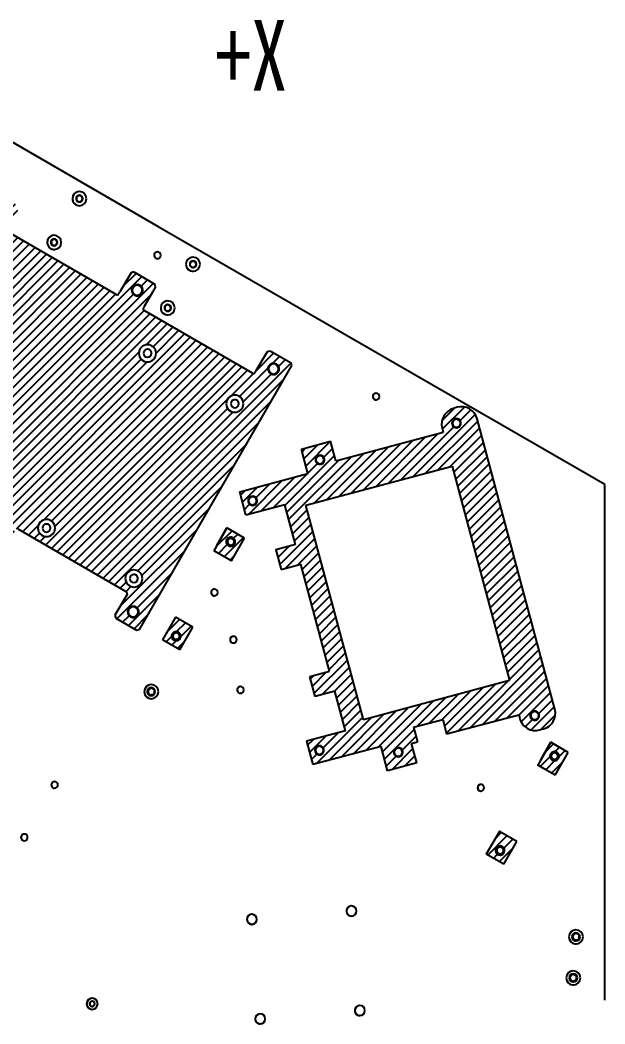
# Model space of a CAD drawing. Header units: millimetres. Extents: x 44 to 363, y 19 to 309.
# Drawn here: x 324.69 to 353.67, y 251.86 to 301.61 of the extents above; entities that cross this region are included whole.
import ezdxf

# ---------------------------------------------------------------- set-up
doc = ezdxf.new("R2010")
doc.units = ezdxf.units.MM
doc.styles.add('SLDTEXTSTYLE0', font='TXT', dxfattribs={"width": 0.75})
pattern_1 = [(45, (209.509, 23.54506), (-0.2245064, 0.2245064), [])]

msp = doc.modelspace()

# ---------------------------------------------------------------- hatches: boundary and pattern name
h = msp.add_hatch()
h.set_pattern_fill('ANSI31', color=0, scale=0.1)
h.set_pattern_definition(pattern_1)
h.paths.add_polyline_path([(338.152, 284.486), (338.116, 284.623), (337.076, 285.223), (337.076, 285.223), (336.94, 285.186), (336.389, 284.234), (336.339, 284.147, -0.248258), (336.26, 284.097), (336.203, 284.111), (330.834, 287.211, -0.414214), (330.797, 287.347), (330.832, 287.408), (331.247, 288.126), (331.397, 288.387), (331.361, 288.523), (330.322, 289.123), (330.185, 289.087), (329.635, 288.134), (329.585, 288.047), (329.585, 288.048, -0.414214), (329.448, 288.011), (324.079, 291.111, -0.414214), (324.043, 291.248), (324.643, 292.287), (324.606, 292.424), (323.567, 293.024), (323.567, 293.024), (323.43, 292.987), (315.879, 279.911), (315.916, 279.774), (316.955, 279.174), (316.955, 279.174), (317.092, 279.211), (317.692, 280.25), (323.205, 277.181, -0.328247), (323.234, 277.049), (323.184, 276.963), (322.634, 276.01), (322.671, 275.874), (323.71, 275.274), (323.847, 275.31), (324.436, 276.331, -0.387264), (324.575, 276.39), (329.96, 273.281), (329.989, 273.149), (329.389, 272.11), (329.426, 271.973), (330.465, 271.373), (330.601, 271.41)])
h.paths.add_polyline_path([(331.424, 285.095, 1), (330.574, 285.095, 1)], flags=16)
h.paths.add_polyline_path([(330.799, 285.095, -1), (331.199, 285.095, -1)], flags=0)
h.paths.add_polyline_path([(330.631, 288.459), (330.631, 288.46, -0.738404), (330.512, 287.938, -0.150323), (330.351, 287.975, -0.738168), (330.47, 288.496), (330.47, 288.496, 0.738167), (330.351, 287.975, 0.999386)], flags=16)
h.paths.add_polyline_path([(330.241, 288.217, -0.392765), (330.473, 288.466), (330.473, 288.466, -0.435992), (330.741, 288.217, -0.392765), (330.51, 287.968), (330.509, 287.968, -0.435996)], flags=16)
h.paths.add_polyline_path([(326.423, 276.435, 1), (325.573, 276.435, 1)], flags=16)
h.paths.add_polyline_path([(325.573, 276.435), (325.573, 276.435, 0.435992), (326.029, 276.012), (326.029, 276.012, -0.436016)], flags=16)
h.paths.add_polyline_path([(326.198, 276.435, -1), (325.798, 276.435, -1)], flags=0)
h.paths.add_polyline_path([(323.68, 276.422, -1), (323.4, 275.937, -1)], flags=16)
h.paths.add_polyline_path([(323.79, 276.18, -0.392765), (323.559, 275.93), (323.559, 275.93, -0.435996), (323.29, 276.18, -0.392765), (323.522, 276.429), (323.522, 276.429, -0.435992)], flags=0)
h.paths.add_polyline_path([(323.596, 291.875, -0.738167), (323.716, 292.397), (323.716, 292.397, 0.738167), (323.596, 291.875, 0.999386), (323.877, 292.36), (323.876, 292.36, -0.738404), (323.757, 291.838, -0.150323)], flags=16)
h.paths.add_polyline_path([(323.986, 292.117, 1), (323.486, 292.117, 1)], flags=16)
h.paths.add_polyline_path([(335.754, 282.595, 1), (334.904, 282.595, 1)], flags=16)
h.paths.add_polyline_path([(335.529, 282.595, -1), (335.129, 282.595, -1)], flags=0)
h.paths.add_polyline_path([(316.646, 279.838, -0.738167), (316.765, 280.359), (316.765, 280.359, 0.738167), (316.646, 279.838, 0.999386), (316.926, 280.322), (316.925, 280.323, -0.738404), (316.806, 279.801, -0.150323)], flags=16)
h.paths.add_polyline_path([(317.036, 280.08, -0.392765), (316.804, 279.831), (316.804, 279.831, -0.435996), (316.535, 280.08, -0.392765), (316.767, 280.329), (316.767, 280.329, -0.435992)], flags=16)
h.paths.add_polyline_path([(330.753, 273.935, 1), (329.903, 273.935, 1)], flags=16)
h.paths.add_polyline_path([(330.528, 273.935, -1), (330.128, 273.935, -1)], flags=0)
h.paths.add_polyline_path([(337.386, 284.559), (337.386, 284.559, -0.738404), (337.266, 284.037, -0.150323), (337.106, 284.074, -1.000614)], flags=16)
h.paths.add_polyline_path([(337.496, 284.317, 1), (336.996, 284.317, 1)], flags=0)
h.paths.add_polyline_path([(330.435, 272.522, -1), (330.155, 272.037, -1)], flags=16)
h.paths.add_polyline_path([(330.545, 272.279, -0.392765), (330.314, 272.03), (330.313, 272.03, -0.435996), (330.045, 272.279, -0.999542)], flags=0)
h = msp.add_hatch()
h.set_pattern_fill('ANSI31', color=0, scale=0.1)
h.set_pattern_definition(pattern_1)
h.paths.add_polyline_path([(314.946, 283.394), (315.596, 284.52), (314.73, 285.02), (314.08, 283.894)])
h.paths.add_polyline_path([(314.718, 284.449, -1), (315.108, 284.224, -0.24836), (314.93, 284.112, -0.602102)], flags=16)
h.paths.add_polyline_path([(314.713, 284.337, -1), (315.113, 284.337, -1)], flags=0)
h.paths.add_polyline_path([(312.18, 280.603), (311.53, 279.478), (312.396, 278.977), (313.046, 280.103)])
h.paths.add_polyline_path([(312.408, 279.548, -0.24836), (312.23, 279.436, -0.602102), (312.018, 279.773, -1)], flags=16)
h.paths.add_polyline_path([(312.413, 279.66, 1), (312.013, 279.66, 1)], flags=0)
h.paths.add_polyline_path([(331.74, 270.896), (332.606, 270.396), (333.256, 271.522), (332.39, 272.022)])
h.paths.add_polyline_path([(332.228, 271.192, -1), (332.618, 270.967, -0.24836), (332.44, 270.855, -0.602102)], flags=16)
h.paths.add_polyline_path([(335.157, 274.813), (335.807, 275.939), (334.941, 276.439), (334.291, 275.313)])
h.paths.add_polyline_path([(335.324, 275.756, -2.293619), (335.109, 275.955), (335.109, 275.955, -0.43608)], flags=16)
h.paths.add_polyline_path([(350.986, 265.817), (350.336, 264.691), (351.202, 264.191), (351.852, 265.317)])
h.paths.add_polyline_path([(351.369, 265.134, -2.293619), (351.155, 265.333), (351.155, 265.333, -0.43608)], flags=16)
h.paths.add_polyline_path([(349.302, 260.9), (348.436, 261.4), (347.786, 260.274), (348.652, 259.774)])
h.paths.add_polyline_path([(348.274, 260.57, -1), (348.664, 260.345, -0.24836), (348.485, 260.233, -0.602102)], flags=16)
h.paths.add_polyline_path([(348.669, 260.457, -2.293619), (348.454, 260.657), (348.454, 260.657, -0.43608)], flags=0)
h = msp.add_hatch()
h.set_pattern_fill('ANSI31', color=0, scale=0.1)
h.set_pattern_definition(pattern_1)
h.paths.add_polyline_path([(346.353, 282.418, -0.414214), (347.332, 281.852), (351.188, 267.46, -0.414214), (350.622, 266.48), (350.43, 266.428, -0.414214), (349.45, 266.994), (349.399, 267.187), (345.825, 266.23), (345.63, 266.954), (344.182, 266.566), (344.376, 265.842), (344.086, 265.764), (344.345, 264.798), (342.896, 264.41), (342.572, 265.617), (339.191, 264.712), (338.881, 265.871), (340.813, 266.389), (340.285, 268.357), (339.305, 268.095), (339.043, 269.075), (340.023, 269.337), (338.601, 274.645), (337.621, 274.382), (337.359, 275.362), (338.339, 275.625), (337.811, 277.593), (335.879, 277.076), (335.569, 278.235), (338.95, 279.141), (338.626, 280.348), (340.075, 280.736), (340.334, 279.77), (345.647, 281.194), (345.616, 281.309, -0.414152), (346.16, 282.366)])
h.paths.add_polyline_path([(348.946, 268.878), (341.701, 266.937), (338.855, 277.562), (346.099, 279.503)], flags=16)
h.paths.add_polyline_path([(350.13, 267.357, -1), (350.246, 266.923, -1)], flags=16)
h.paths.add_polyline_path([(350.388, 267.14, -1), (349.988, 267.14, -1)], flags=0)
h.paths.add_polyline_path([(343.626, 265.329, -2.293619), (343.412, 265.528), (343.412, 265.528, -0.43608)], flags=16)
h.paths.add_polyline_path([(339.72, 265.421, -2.293619), (339.505, 265.62), (339.505, 265.62, -0.43608)], flags=16)
h.paths.add_polyline_path([(346.365, 281.412, -1), (346.248, 281.846, -1)], flags=16)
h.paths.add_polyline_path([(346.507, 281.629, -2.293619), (346.292, 281.829), (346.292, 281.829, -0.43608)], flags=0)
h.paths.add_polyline_path([(339.745, 279.818, -2.293619), (339.53, 280.017), (339.53, 280.017, -0.43608)], flags=16)
h.paths.add_polyline_path([(336.266, 277.568, -1), (336.149, 278.002, -1)], flags=16)
h.paths.add_polyline_path([(336.407, 277.785, -2.293619), (336.193, 277.984), (336.193, 277.984, -0.43608)], flags=0)

# ---------------------------------------------------------------- linework, layer by layer
at = {"color": 0, "linetype": 'Continuous', "lineweight": 25}
for p, q in [((331.553, 291.357), (323.629, 295.932)), ((327.602, 293.106), (327.602, 293.106)), ((327.278, 292.757), (327.278, 292.757)), ((327.64, 292.593), (327.628, 292.592)), ((327.628, 292.592), (327.628, 292.592)), ((327.778, 292.757), (327.778, 292.757)), ((327.654, 292.408), (327.654, 292.408)), ((329.448, 288.011), (324.079, 291.111)), ((329.448, 288.011), (324.079, 291.111)), ((353.666, 278.588), (331.535, 291.367)), ((331.548, 291.368), (331.553, 291.368)), ((326.028, 290.592), (326.028, 290.592)), ((326.352, 290.941), (326.352, 290.941)), ((326.528, 290.592), (326.528, 290.592)), ((326.39, 290.428), (326.378, 290.427)), ((326.378, 290.427), (326.378, 290.427)), ((326.404, 290.243), (326.404, 290.243)), ((331.492, 289.786), (331.492, 289.786)), ((331.492, 289.786), (331.505, 289.786)), ((332.907, 289.507), (332.907, 289.507)), ((333.231, 289.856), (333.231, 289.856)), ((333.407, 289.507), (333.407, 289.507)), ((330.322, 289.123), (330.185, 289.087)), ((330.322, 289.123), (330.185, 289.087)), ((330.321, 289.123), (330.322, 289.123)), ((330.321, 289.123), (330.322, 289.123)), ((330.322, 289.123), (331.361, 288.523)), ((330.322, 289.123), (331.361, 288.523)), ((333.257, 289.342), (333.257, 289.342)), ((333.269, 289.342), (333.257, 289.342)), ((333.283, 289.158), (333.283, 289.158)), ((331.397, 288.387), (331.361, 288.523)), ((331.397, 288.387), (331.361, 288.523)), ((329.585, 288.047), (329.635, 288.134)), ((329.585, 288.047), (329.635, 288.134)), ((329.585, 288.047), (329.585, 288.048)), ((329.585, 288.047), (329.585, 288.048)), ((330.241, 288.217), (330.241, 288.217)), ((330.473, 288.466), (330.473, 288.466)), ((330.631, 288.46), (330.631, 288.46)), ((331.397, 288.387), (331.247, 288.126)), ((331.397, 288.387), (331.247, 288.126)), ((330.51, 287.968), (330.509, 287.968)), ((331.981, 287.691), (331.981, 287.691)), ((330.832, 287.408), (330.797, 287.347)), ((330.832, 287.408), (330.797, 287.347)), ((330.832, 287.408), (330.797, 287.347)), ((336.203, 284.111), (330.834, 287.211)), ((336.203, 284.111), (330.834, 287.211)), ((336.203, 284.111), (330.834, 287.211)), ((331.657, 287.342), (331.657, 287.342)), ((332.007, 287.177), (332.007, 287.177)), ((332.019, 287.177), (332.007, 287.177)), ((332.157, 287.342), (332.157, 287.342)), ((332.033, 286.993), (332.033, 286.993)), ((330.573, 285.095), (330.574, 285.095)), ((330.967, 285.519), (330.967, 285.519)), ((331.198, 285.095), (331.199, 285.095)), ((336.389, 284.234), (336.94, 285.186)), ((336.389, 284.234), (336.94, 285.186)), ((336.389, 284.234), (336.94, 285.186)), ((336.94, 285.186), (337.076, 285.223)), ((336.94, 285.186), (337.076, 285.223)), ((336.94, 285.186), (337.076, 285.223)), ((337.076, 285.223), (338.116, 284.623)), ((337.076, 285.223), (337.076, 285.223)), ((337.076, 285.223), (338.116, 284.623)), ((337.076, 285.223), (337.076, 285.223)), ((337.076, 285.223), (338.116, 284.623)), ((337.076, 285.223), (337.076, 285.223)), ((331.03, 284.671), (331.03, 284.671)), ((337.227, 284.566), (337.228, 284.566)), ((337.227, 284.566), (337.228, 284.566)), ((337.386, 284.559), (337.386, 284.559)), ((337.386, 284.559), (337.386, 284.559)), ((338.152, 284.486), (338.116, 284.623)), ((338.152, 284.486), (338.116, 284.623)), ((338.152, 284.486), (338.116, 284.623)), ((330.601, 271.41), (338.152, 284.486)), ((330.601, 271.41), (338.152, 284.486)), ((336.339, 284.147), (336.389, 284.234)), ((336.339, 284.147), (336.389, 284.234)), ((336.339, 284.147), (336.389, 284.234)), ((336.339, 284.147), (336.34, 284.147)), ((336.339, 284.147), (336.34, 284.147)), ((336.339, 284.147), (336.34, 284.147)), ((336.996, 284.317), (336.996, 284.317)), ((336.996, 284.317), (336.996, 284.317)), ((337.264, 284.067), (337.264, 284.067)), ((337.264, 284.067), (337.264, 284.067)), ((334.903, 282.595), (334.904, 282.595)), ((335.297, 283.019), (335.297, 283.019)), ((335.528, 282.595), (335.529, 282.595)), ((342.329, 282.785), (342.342, 282.786)), ((342.329, 282.785), (342.329, 282.785)), ((335.36, 282.171), (335.36, 282.171)), ((346.353, 282.418), (346.16, 282.366)), ((346.107, 281.629), (346.106, 281.629)), ((346.292, 281.829), (346.292, 281.829)), ((351.188, 267.46), (347.332, 281.852)), ((340.334, 279.77), (345.646, 281.194)), ((345.595, 281.387), (345.647, 281.194)), ((345.595, 281.387), (345.646, 281.194)), ((345.595, 281.387), (345.647, 281.194)), ((345.595, 281.387), (345.646, 281.194)), ((346.321, 281.43), (346.321, 281.43)), ((346.323, 281.405), (346.365, 281.412)), ((346.365, 281.412), (346.365, 281.412)), ((338.626, 280.348), (340.075, 280.736)), ((340.334, 279.77), (340.075, 280.736)), ((338.95, 279.141), (338.626, 280.348)), ((339.345, 279.818), (339.345, 279.818)), ((339.53, 280.017), (339.53, 280.017)), ((339.56, 279.618), (339.56, 279.618)), ((339.561, 279.593), (339.603, 279.6)), ((339.603, 279.6), (339.603, 279.6)), ((335.569, 278.235), (338.95, 279.141)), ((338.855, 277.562), (346.099, 279.503)), ((346.099, 279.503), (348.946, 268.878)), ((353.665, 253.04), (353.666, 278.588)), ((335.879, 277.076), (335.569, 278.235)), ((337.811, 277.593), (335.879, 277.076)), ((336.007, 277.785), (336.007, 277.785)), ((336.192, 277.984), (336.193, 277.984)), ((336.222, 277.585), (336.222, 277.585)), ((336.224, 277.56), (336.265, 277.568)), ((336.266, 277.568), (336.265, 277.568)), ((338.339, 275.625), (337.811, 277.593)), ((341.701, 266.937), (338.855, 277.562)), ((325.967, 276.859), (325.967, 276.859)), ((325.573, 276.435), (325.573, 276.435)), ((325.573, 276.435), (325.573, 276.435)), ((326.198, 276.435), (326.198, 276.435)), ((326.198, 276.435), (326.198, 276.435)), ((334.941, 276.439), (334.291, 275.313)), ((334.44, 275.573), (334.941, 276.439)), ((334.941, 276.439), (334.941, 276.439)), ((335.807, 275.939), (334.941, 276.439)), ((326.029, 276.012), (326.029, 276.012)), ((326.029, 276.012), (326.029, 276.012)), ((334.924, 275.756), (334.923, 275.756)), ((335.109, 275.955), (335.109, 275.955)), ((335.124, 275.591), (335.123, 275.591)), ((335.136, 275.591), (335.124, 275.591)), ((335.157, 274.813), (335.807, 275.939)), ((335.318, 275.643), (335.318, 275.643)), ((338.339, 275.625), (337.359, 275.362)), ((334.291, 275.313), (334.288, 275.313)), ((335.154, 274.813), (334.288, 275.313)), ((335.157, 274.813), (334.291, 275.313)), ((334.44, 275.573), (334.438, 275.573)), ((335.138, 275.556), (335.138, 275.556)), ((337.359, 275.362), (337.621, 274.382)), ((335.157, 274.813), (335.154, 274.813)), ((337.621, 274.382), (338.601, 274.645)), ((340.023, 269.337), (338.601, 274.645)), ((330.297, 274.359), (330.297, 274.359)), ((330.297, 274.359), (330.297, 274.359)), ((329.903, 273.935), (329.903, 273.935)), ((329.903, 273.935), (329.903, 273.935)), ((330.528, 273.935), (330.528, 273.935)), ((330.528, 273.935), (330.528, 273.935)), ((329.989, 273.149), (329.389, 272.11)), ((329.989, 273.149), (329.389, 272.11)), ((329.989, 273.149), (329.389, 272.11)), ((330.359, 273.511), (330.359, 273.511)), ((330.359, 273.511), (330.359, 273.511)), ((334.188, 273.14), (334.188, 273.14)), ((334.331, 273.077), (334.319, 273.076)), ((334.319, 273.076), (334.319, 273.076)), ((329.389, 272.11), (329.426, 271.973)), ((329.389, 272.11), (329.426, 271.973)), ((329.389, 272.11), (329.426, 271.973)), ((330.045, 272.279), (330.045, 272.279)), ((330.045, 272.279), (330.045, 272.279)), ((330.277, 272.529), (330.277, 272.529)), ((330.277, 272.529), (330.277, 272.529)), ((330.435, 272.522), (330.435, 272.522)), ((330.435, 272.522), (330.435, 272.522)), ((329.426, 271.973), (330.465, 271.373)), ((329.426, 271.973), (330.465, 271.373)), ((329.426, 271.973), (330.465, 271.373)), ((330.314, 272.03), (330.313, 272.03)), ((330.314, 272.03), (330.313, 272.03)), ((332.39, 272.022), (331.74, 270.896)), ((332.24, 271.762), (331.74, 270.896)), ((332.24, 271.762), (332.238, 271.762)), ((332.24, 271.761), (332.238, 271.762)), ((332.39, 272.022), (332.388, 272.022)), ((333.256, 271.522), (332.39, 272.022)), ((330.465, 271.373), (330.601, 271.41)), ((330.465, 271.373), (330.601, 271.41)), ((330.465, 271.373), (330.601, 271.41)), ((332.408, 271.279), (332.409, 271.279)), ((332.606, 270.396), (333.256, 271.522)), ((332.606, 270.396), (331.74, 270.896)), ((331.74, 270.896), (331.74, 270.896)), ((332.606, 270.396), (331.74, 270.896)), ((332.223, 271.079), (332.223, 271.079)), ((332.436, 270.915), (332.423, 270.914)), ((332.423, 270.914), (332.423, 270.914)), ((332.438, 270.88), (332.438, 270.88)), ((332.618, 270.967), (332.618, 270.967)), ((335.255, 270.739), (335.255, 270.739)), ((335.255, 270.739), (335.267, 270.739)), ((332.606, 270.396), (332.606, 270.396)), ((339.043, 269.075), (340.023, 269.337)), ((331.163, 268.677), (331.163, 268.677)), ((339.305, 268.095), (339.043, 269.075)), ((348.946, 268.878), (341.701, 266.937)), ((330.839, 268.328), (330.839, 268.328)), ((330.989, 268.328), (330.989, 268.328)), ((331.174, 268.527), (331.174, 268.527)), ((331.189, 268.163), (331.189, 268.163)), ((331.201, 268.163), (331.189, 268.163)), ((331.204, 268.128), (331.204, 268.128)), ((335.613, 268.247), (335.612, 268.247)), ((335.625, 268.247), (335.613, 268.247)), ((340.286, 268.357), (339.306, 268.095)), ((340.813, 266.389), (340.285, 268.357)), ((331.215, 267.979), (331.214, 267.979)), ((345.825, 266.23), (349.399, 267.187)), ((349.399, 267.187), (349.45, 266.994)), ((349.988, 267.14), (349.988, 267.14)), ((350.173, 267.339), (350.173, 267.339)), ((344.182, 266.566), (345.631, 266.954)), ((345.63, 266.954), (345.825, 266.23)), ((350.203, 266.941), (350.203, 266.94)), ((340.813, 266.389), (338.881, 265.871)), ((344.182, 266.566), (344.376, 265.842)), ((338.881, 265.871), (339.191, 264.712)), ((344.086, 265.764), (344.376, 265.842)), ((344.345, 264.798), (344.086, 265.764)), ((350.986, 265.817), (350.336, 264.691)), ((350.486, 264.951), (350.986, 265.817)), ((350.986, 265.817), (350.986, 265.817)), ((351.852, 265.317), (350.986, 265.817)), ((342.572, 265.618), (339.192, 264.712)), ((339.32, 265.421), (339.319, 265.421)), ((339.505, 265.62), (339.505, 265.62)), ((339.534, 265.221), (339.534, 265.221)), ((339.578, 265.203), (339.536, 265.196)), ((339.578, 265.203), (339.578, 265.203)), ((342.896, 264.41), (342.572, 265.617)), ((343.226, 265.329), (343.226, 265.329)), ((343.411, 265.528), (343.412, 265.528)), ((350.969, 265.134), (350.969, 265.134)), ((351.154, 265.333), (351.155, 265.333)), ((351.202, 264.191), (351.852, 265.317)), ((344.345, 264.798), (342.896, 264.41)), ((343.441, 265.129), (343.441, 265.129)), ((343.443, 265.104), (343.484, 265.111)), ((343.485, 265.111), (343.484, 265.111)), ((350.336, 264.691), (350.334, 264.691)), ((351.2, 264.191), (350.334, 264.691)), ((351.202, 264.191), (350.336, 264.691)), ((350.486, 264.951), (350.484, 264.951)), ((351.169, 264.969), (351.169, 264.969)), ((351.181, 264.969), (351.169, 264.969)), ((351.184, 264.934), (351.184, 264.934)), ((351.364, 265.021), (351.364, 265.021)), ((351.202, 264.191), (351.2, 264.191)), ((326.399, 263.541), (326.4, 263.541)), ((347.521, 263.404), (347.521, 263.404)), ((347.521, 263.404), (347.534, 263.404)), ((348.436, 261.4), (347.786, 260.274)), ((348.436, 261.4), (348.433, 261.4)), ((349.302, 260.9), (348.436, 261.4)), ((324.899, 260.943), (324.899, 260.943)), ((348.286, 261.14), (347.786, 260.274)), ((348.286, 261.14), (348.283, 261.14)), ((348.285, 261.139), (348.283, 261.14)), ((348.454, 260.657), (348.454, 260.657)), ((348.652, 259.774), (349.302, 260.9)), ((348.652, 259.774), (347.786, 260.274)), ((347.786, 260.274), (347.786, 260.274)), ((348.652, 259.774), (347.786, 260.274)), ((348.269, 260.457), (348.269, 260.457)), ((348.481, 260.293), (348.469, 260.292)), ((348.469, 260.292), (348.469, 260.292)), ((348.484, 260.258), (348.484, 260.258)), ((348.664, 260.345), (348.664, 260.345)), ((348.652, 259.774), (348.652, 259.774)), ((341.109, 257.207), (341.11, 257.207)), ((341.128, 257.208), (341.11, 257.207)), ((336.177, 256.795), (336.177, 256.796)), ((336.196, 256.796), (336.177, 256.796)), ((352.207, 256.526), (352.207, 256.526)), ((352.218, 256.376), (352.218, 256.376)), ((351.882, 256.177), (351.882, 256.177)), ((352.033, 256.177), (352.032, 256.177)), ((352.233, 256.012), (352.233, 256.012)), ((352.245, 256.012), (352.233, 256.012)), ((352.247, 255.977), (352.247, 255.977)), ((352.258, 255.828), (352.258, 255.828)), ((352.073, 254.495), (352.073, 254.495)), ((352.085, 254.346), (352.085, 254.346)), ((351.749, 254.146), (351.749, 254.146)), ((351.9, 254.146), (351.899, 254.146)), ((352.1, 253.981), (352.099, 253.981)), ((352.112, 253.982), (352.1, 253.981)), ((352.114, 253.947), (352.114, 253.947)), ((352.125, 253.797), (352.125, 253.797)), ((327.987, 252.859), (327.987, 252.859)), ((328.241, 253.133), (328.241, 253.133)), ((328.261, 252.734), (328.262, 252.734)), ((328.271, 252.734), (328.262, 252.734)), ((328.387, 252.859), (328.387, 252.859)), ((328.282, 252.585), (328.282, 252.585)), ((341.521, 252.275), (341.522, 252.275)), ((341.54, 252.276), (341.522, 252.275)), ((336.608, 251.864), (336.589, 251.863)), ((336.589, 251.863), (336.589, 251.863))]:
    msp.add_line(p, q, dxfattribs=at)
at = {"color": 0}
for p, q in [((330.185, 289.087), (329.635, 288.134)), ((331.247, 288.126), (330.832, 287.408)), ((331.247, 288.126), (330.832, 287.408)), ((336.203, 284.111), (336.26, 284.097)), ((324.575, 276.39), (329.96, 273.281)), ((329.96, 273.281), (329.989, 273.149)), ((350.43, 266.428), (350.622, 266.48))]:
    msp.add_line(p, q, dxfattribs=at)
at = {"color": 0, "linetype": 'Continuous', "lineweight": 25, "flags": 128}
for points in [[(330.47, 288.496), (330.528, 288.495), (330.631, 288.46)], [(337.225, 284.596), (337.282, 284.594), (337.386, 284.559)], [(337.225, 284.596), (337.282, 284.594), (337.386, 284.559)]]:
    msp.add_lwpolyline(points, dxfattribs=at)
at = {"color": 0, "linetype": 'Continuous', "lineweight": 25}
for centre, radius, start, end in [((327.628, 292.757), 0.35, 0, 180), ((327.628, 292.757), 0.35, 94.2273, 180), ((327.628, 292.757), 0.35, 180, 274.2273), ((327.628, 292.757), 0.35, 180, 0), ((327.628, 292.757), 0.165, 89.9965, 269.9965), ((327.628, 292.757), 0.165, 94.2273, 269.9965), ((327.628, 292.757), 0.15, 0, 180), ((327.628, 292.757), 0.15, 180, 0), ((327.628, 292.757), 0.15, 0, 94.2273), ((327.628, 292.757), 0.165, 269.9965, 89.9965), ((327.628, 292.757), 0.15, 274.2273, 0), ((326.378, 290.592), 0.35, 0, 180), ((326.378, 290.592), 0.35, 94.2273, 180), ((326.378, 290.592), 0.35, 180, 274.2273), ((326.378, 290.592), 0.35, 180, 0), ((326.378, 290.592), 0.165, 89.9965, 269.9965), ((326.378, 290.592), 0.165, 94.2273, 269.9965), ((326.378, 290.592), 0.15, 0, 180), ((326.378, 290.592), 0.15, 180, 0), ((326.378, 290.592), 0.15, 0, 94.2273), ((326.378, 290.592), 0.165, 269.9965, 89.9965), ((326.378, 290.592), 0.15, 274.2273, 0), ((331.492, 289.951), 0.165, 89.9965, 269.9965), ((331.492, 289.951), 0.165, 94.2273, 269.9965), ((331.492, 289.951), 0.165, 269.9965, 89.9965), ((333.257, 289.507), 0.35, 0, 180), ((333.257, 289.507), 0.35, 94.2273, 180), ((333.257, 289.507), 0.35, 180, 274.2273), ((333.257, 289.507), 0.35, 180, 0), ((333.257, 289.507), 0.165, 89.9965, 269.9965), ((333.257, 289.507), 0.165, 94.2273, 269.9965), ((333.257, 289.507), 0.15, 0, 180), ((333.257, 289.507), 0.15, 180, 0), ((333.257, 289.507), 0.15, 0, 94.2273), ((333.257, 289.507), 0.165, 269.9965, 89.9965), ((333.257, 289.507), 0.15, 274.2273, 0), ((329.498, 288.098), 0.1, 239.9965, 329.9965), ((329.498, 288.098), 0.1, 239.9965, 329.9965), ((329.498, 288.098), 0.1, 274.2273, 329.9965), ((329.498, 288.098), 0.1, 274.2273, 329.9965), ((330.491, 288.217), 0.28, 59.9965, 239.9965), ((330.491, 288.217), 0.25, 360, 180), ((330.491, 288.217), 0.25, 94.2273, 180), ((330.491, 288.217), 0.25, 180, 274.2273), ((330.491, 288.217), 0.25, 180, 0), ((330.491, 288.217), 0.28, 239.9965, 59.9965), ((330.491, 288.217), 0.28, 274.2273, 59.9965), ((332.007, 287.342), 0.35, 0, 180), ((332.007, 287.342), 0.35, 94.2273, 180), ((330.884, 287.297), 0.1, 149.9965, 239.9965), ((330.884, 287.297), 0.1, 149.9965, 239.9965), ((330.884, 287.297), 0.1, 149.9965, 239.9965), ((332.007, 287.342), 0.35, 180, 0), ((332.007, 287.342), 0.35, 180, 274.2273), ((332.007, 287.342), 0.165, 89.9965, 269.9965), ((332.007, 287.342), 0.165, 94.2273, 269.9965), ((332.007, 287.342), 0.15, 0, 180), ((332.007, 287.342), 0.15, 180, 0), ((332.007, 287.342), 0.15, 0, 94.2273), ((332.007, 287.342), 0.165, 269.9965, 89.9965), ((332.007, 287.342), 0.15, 274.2273, 0), ((330.998, 285.095), 0.425, 180, 274.2273), ((330.999, 285.095), 0.425, 0, 180), ((330.999, 285.095), 0.425, 180, 0), ((330.999, 285.095), 0.2, 0, 180), ((330.999, 285.095), 0.2, 180, 0), ((330.998, 285.095), 0.2, 0, 94.2273), ((330.998, 285.095), 0.2, 274.2273, 0), ((337.246, 284.317), 0.28, 59.9965, 239.9965), ((337.246, 284.317), 0.28, 59.9965, 239.9965), ((337.246, 284.317), 0.25, 360, 180), ((337.246, 284.317), 0.25, 360, 180), ((337.246, 284.317), 0.25, 94.2273, 180), ((337.246, 284.317), 0.25, 94.2273, 180), ((337.246, 284.317), 0.28, 239.9965, 59.9965), ((337.246, 284.317), 0.28, 239.9965, 59.9965), ((337.246, 284.317), 0.28, 274.2273, 59.9965), ((337.246, 284.317), 0.28, 274.2273, 59.9965), ((336.253, 284.197), 0.1, 274.2273, 329.9965), ((336.253, 284.197), 0.1, 274.2273, 329.9965), ((336.253, 284.197), 0.1, 274.2273, 329.9965), ((337.246, 284.317), 0.25, 180, 0), ((337.246, 284.317), 0.25, 180, 274.2273), ((337.246, 284.317), 0.25, 180, 0), ((337.246, 284.317), 0.25, 180, 274.2273), ((342.329, 282.95), 0.165, 89.9965, 269.9965), ((342.329, 282.95), 0.165, 94.2273, 269.9965), ((342.329, 282.95), 0.165, 269.9965, 89.9965), ((335.328, 282.595), 0.425, 94.2273, 180), ((335.328, 282.595), 0.425, 180, 274.2273), ((335.329, 282.595), 0.425, 0, 180), ((335.329, 282.595), 0.425, 180, 0), ((335.329, 282.595), 0.2, 0, 180), ((335.329, 282.595), 0.2, 180, 0), ((335.328, 282.595), 0.2, 0, 94.2273), ((335.328, 282.595), 0.2, 274.2273, 0), ((346.56, 281.645), 0.8, 14.9965, 104.9965), ((346.307, 281.629), 0.225, 104.9965, 284.9965), ((346.306, 281.629), 0.2, 94.2273, 180), ((346.306, 281.629), 0.2, 180, 274.2273), ((346.307, 281.629), 0.2, 360, 180), ((346.307, 281.629), 0.2, 180, 0), ((346.307, 281.629), 0.225, 284.9965, 104.9965), ((346.306, 281.629), 0.225, 284.9965, 94.2273), ((339.545, 279.818), 0.225, 104.9965, 284.9965), ((339.545, 279.818), 0.2, 360, 180), ((339.545, 279.818), 0.2, 94.2273, 180), ((339.545, 279.818), 0.2, 180, 274.2273), ((339.545, 279.818), 0.2, 180, 0), ((339.545, 279.818), 0.225, 284.9965, 104.9965), ((339.545, 279.818), 0.225, 284.9965, 94.2273), ((336.207, 277.785), 0.225, 104.9965, 284.9965), ((336.207, 277.785), 0.2, 360, 180), ((336.207, 277.785), 0.2, 94.2273, 180), ((336.207, 277.785), 0.2, 180, 274.2273), ((336.207, 277.785), 0.2, 180, 0), ((336.207, 277.785), 0.225, 284.9965, 104.9965), ((336.207, 277.785), 0.225, 284.9965, 94.2273), ((325.998, 276.435), 0.425, 0, 180), ((325.998, 276.435), 0.425, 94.2273, 180), ((325.998, 276.435), 0.2, 0, 180), ((325.998, 276.435), 0.2, 0, 180), ((325.998, 276.435), 0.2, 0, 94.2273), ((325.998, 276.435), 0.2, 0, 94.2273), ((325.998, 276.435), 0.425, 180, 0), ((325.998, 276.435), 0.425, 180, 274.2273), ((325.998, 276.435), 0.425, 180, 0), ((325.998, 276.435), 0.425, 180, 274.2273), ((325.998, 276.435), 0.2, 180, 0), ((325.998, 276.435), 0.2, 180, 0), ((325.998, 276.435), 0.2, 274.2273, 0), ((325.998, 276.435), 0.2, 274.2273, 0), ((335.124, 275.756), 0.225, 149.9965, 329.9965), ((335.123, 275.756), 0.2, 94.2273, 180), ((335.123, 275.756), 0.2, 180, 274.2273), ((335.124, 275.756), 0.2, 360, 180), ((335.124, 275.756), 0.2, 180, 0), ((335.124, 275.756), 0.225, 329.9965, 149.9965), ((335.123, 275.756), 0.165, 89.9965, 269.9965), ((335.124, 275.756), 0.165, 94.2273, 269.9965), ((335.123, 275.756), 0.225, 329.9965, 94.2273), ((335.123, 275.756), 0.165, 269.9965, 89.9965), ((335.123, 275.756), 0.225, 274.2273, 329.9965), ((330.328, 273.935), 0.425, 0, 180), ((330.328, 273.935), 0.425, 0, 180), ((330.328, 273.935), 0.425, 94.2273, 180), ((330.328, 273.935), 0.425, 94.2273, 180), ((330.328, 273.935), 0.2, 0, 180), ((330.328, 273.935), 0.2, 0, 180), ((330.328, 273.935), 0.2, 0, 94.2273), ((330.328, 273.935), 0.2, 0, 94.2273), ((330.328, 273.935), 0.425, 180, 0), ((330.328, 273.935), 0.425, 180, 274.2273), ((330.328, 273.935), 0.425, 180, 0), ((330.328, 273.935), 0.425, 180, 274.2273), ((330.328, 273.935), 0.2, 180, 0), ((330.328, 273.935), 0.2, 180, 0), ((330.328, 273.935), 0.2, 274.2273, 0), ((330.328, 273.935), 0.2, 274.2273, 0), ((334.319, 273.241), 0.165, 89.9965, 269.9965), ((334.319, 273.241), 0.165, 94.2273, 269.9965), ((334.319, 273.241), 0.165, 269.9965, 89.9965), ((330.295, 272.279), 0.28, 59.9965, 239.9965), ((330.295, 272.279), 0.28, 59.9965, 239.9965), ((330.295, 272.279), 0.25, 360, 180), ((330.295, 272.279), 0.25, 180, 0), ((330.295, 272.279), 0.25, 180, 274.2273), ((330.295, 272.279), 0.25, 180, 274.2273), ((330.295, 272.279), 0.28, 239.9965, 59.9965), ((330.295, 272.279), 0.28, 239.9965, 59.9965), ((332.423, 271.079), 0.225, 149.9965, 329.9965), ((332.423, 271.079), 0.2, 360, 180), ((332.423, 271.079), 0.2, 94.2273, 180), ((332.423, 271.079), 0.225, 329.9965, 149.9965), ((332.423, 271.079), 0.165, 89.9965, 269.9965), ((332.423, 271.079), 0.165, 94.2273, 269.9965), ((332.423, 271.079), 0.225, 329.9965, 94.2273), ((332.423, 271.079), 0.165, 269.9965, 89.9965), ((332.423, 271.079), 0.2, 180, 0), ((332.423, 271.079), 0.2, 180, 274.2273), ((332.423, 271.079), 0.225, 274.2273, 329.9965), ((335.255, 270.904), 0.165, 89.9965, 269.9965), ((335.255, 270.904), 0.165, 94.2273, 269.9965), ((335.255, 270.904), 0.165, 269.9965, 89.9965), ((331.189, 268.328), 0.35, 360, 180), ((331.189, 268.328), 0.35, 94.2273, 180), ((331.189, 268.328), 0.35, 180, 0), ((331.189, 268.328), 0.35, 180, 274.2273), ((331.189, 268.328), 0.2, 360, 180), ((331.189, 268.328), 0.2, 94.2273, 180), ((331.189, 268.328), 0.2, 180, 274.2273), ((331.189, 268.328), 0.2, 180, 0), ((331.189, 268.328), 0.165, 89.9965, 269.9965), ((331.189, 268.328), 0.165, 94.2273, 269.9965), ((331.189, 268.328), 0.165, 269.9965, 89.9965), ((335.612, 268.412), 0.165, 89.9965, 269.9965), ((335.613, 268.412), 0.165, 94.2273, 269.9965), ((335.612, 268.412), 0.165, 269.9965, 89.9965), ((350.188, 267.14), 0.225, 104.9965, 284.9965), ((350.188, 267.14), 0.2, 360, 180), ((350.188, 267.14), 0.2, 94.2273, 180), ((350.188, 267.14), 0.2, 180, 274.2273), ((350.188, 267.14), 0.2, 180, 0), ((350.188, 267.14), 0.225, 284.9965, 104.9965), ((350.188, 267.14), 0.225, 284.9965, 94.2273), ((350.415, 267.253), 0.8, 284.9965, 14.9965), ((350.223, 267.201), 0.8, 194.9965, 284.9965), ((339.519, 265.421), 0.225, 104.9965, 284.9965), ((339.519, 265.421), 0.225, 284.9965, 104.9965), ((339.519, 265.421), 0.225, 284.9965, 94.2273), ((339.519, 265.421), 0.2, 94.2273, 180), ((339.519, 265.421), 0.2, 180, 274.2273), ((339.52, 265.421), 0.2, 360, 180), ((339.52, 265.421), 0.2, 180, 0), ((343.426, 265.329), 0.225, 104.9965, 284.9965), ((343.426, 265.329), 0.2, 360, 180), ((343.426, 265.329), 0.2, 94.2273, 180), ((343.426, 265.329), 0.2, 180, 0), ((343.426, 265.329), 0.2, 180, 274.2273), ((343.426, 265.329), 0.225, 284.9965, 104.9965), ((343.426, 265.329), 0.225, 284.9965, 94.2273), ((351.169, 265.134), 0.225, 149.9965, 329.9965), ((351.169, 265.134), 0.2, 360, 180), ((351.169, 265.134), 0.2, 94.2273, 180), ((351.169, 265.134), 0.2, 180, 274.2273), ((351.169, 265.134), 0.2, 180, 0), ((351.169, 265.134), 0.225, 329.9965, 149.9965), ((351.169, 265.134), 0.165, 89.9965, 269.9965), ((351.169, 265.134), 0.165, 94.2273, 269.9965), ((351.169, 265.134), 0.225, 329.9965, 94.2273), ((351.169, 265.134), 0.165, 269.9965, 89.9965), ((351.169, 265.134), 0.225, 274.2273, 329.9965), ((326.399, 263.706), 0.165, 89.9965, 269.9965), ((326.4, 263.706), 0.165, 89.9965, 269.9965), ((326.399, 263.706), 0.165, 269.9965, 89.9965), ((347.521, 263.569), 0.165, 89.9965, 269.9965), ((347.521, 263.569), 0.165, 94.2273, 269.9965), ((347.521, 263.569), 0.165, 269.9965, 89.9965), ((324.899, 261.108), 0.165, 89.9965, 269.9965), ((324.899, 261.108), 0.165, 89.9965, 269.9965), ((324.899, 261.108), 0.165, 269.9965, 89.9965), ((348.469, 260.457), 0.2, 360, 180), ((348.469, 260.457), 0.2, 94.2273, 180), ((348.469, 260.457), 0.225, 329.9965, 149.9965), ((348.469, 260.457), 0.225, 329.9965, 94.2273), ((348.469, 260.457), 0.225, 149.9965, 329.9965), ((348.469, 260.457), 0.2, 180, 274.2273), ((348.469, 260.457), 0.2, 180, 0), ((348.469, 260.457), 0.165, 89.9965, 269.9965), ((348.469, 260.457), 0.165, 94.2273, 269.9965), ((348.469, 260.457), 0.165, 269.9965, 89.9965), ((348.469, 260.457), 0.225, 274.2273, 329.9965), ((341.11, 257.457), 0.25, 89.9965, 269.9965), ((341.11, 257.457), 0.25, 94.2273, 269.9965), ((341.11, 257.457), 0.25, 269.9965, 89.9965), ((336.177, 257.045), 0.25, 89.9965, 269.9965), ((336.177, 257.046), 0.25, 94.2273, 269.9965), ((336.177, 257.045), 0.25, 269.9965, 89.9965), ((352.232, 256.177), 0.35, 360, 180), ((352.232, 256.177), 0.35, 94.2273, 180), ((352.232, 256.177), 0.2, 94.2273, 180), ((352.233, 256.177), 0.2, 360, 180), ((352.233, 256.177), 0.165, 89.9965, 269.9965), ((352.233, 256.177), 0.165, 94.2273, 269.9965), ((352.233, 256.177), 0.165, 269.9965, 89.9965), ((352.232, 256.177), 0.35, 180, 0), ((352.232, 256.177), 0.35, 180, 274.2273), ((352.232, 256.177), 0.2, 180, 274.2273), ((352.233, 256.177), 0.2, 180, 0), ((352.099, 254.146), 0.35, 360, 180), ((352.099, 254.146), 0.35, 94.2273, 180), ((352.099, 254.146), 0.2, 94.2273, 180), ((352.1, 254.146), 0.2, 360, 180), ((352.099, 254.146), 0.165, 89.9965, 269.9965), ((352.1, 254.146), 0.165, 94.2273, 269.9965), ((352.099, 254.146), 0.165, 269.9965, 89.9965), ((352.099, 254.146), 0.35, 180, 0), ((352.099, 254.146), 0.35, 180, 274.2273), ((352.099, 254.146), 0.2, 180, 274.2273), ((352.1, 254.146), 0.2, 180, 0), ((328.262, 252.859), 0.275, 0, 180), ((328.262, 252.859), 0.275, 94.2275, 180), ((328.262, 252.859), 0.275, 180, 274.2275), ((328.262, 252.859), 0.275, 180, 0), ((328.261, 252.859), 0.125, 89.9965, 269.9965), ((328.262, 252.859), 0.125, 94.2273, 269.9965), ((328.262, 252.859), 0.125, 0, 180), ((328.262, 252.859), 0.125, 180, 0), ((328.262, 252.859), 0.125, 0, 94.2275), ((328.261, 252.859), 0.125, 269.9965, 89.9965), ((328.262, 252.859), 0.125, 274.2275, 0), ((341.521, 252.525), 0.25, 89.9965, 269.9965), ((341.522, 252.525), 0.25, 94.2273, 269.9965), ((341.521, 252.525), 0.25, 269.9965, 89.9965), ((336.589, 252.113), 0.25, 89.9965, 269.9965), ((336.589, 252.113), 0.25, 94.2273, 269.9965), ((336.589, 252.113), 0.25, 269.9965, 89.9965)]:
    msp.add_arc(centre, radius, start, end, dxfattribs=at)
at = {"color": 0}
msp.add_arc((346.417, 281.565), 0.841, 107.7395, 192.2655, dxfattribs=at)

# ---------------------------------------------------------------- texts
at = {"color": 0, "linetype": 'Continuous', "lineweight": 0, "insert": (334.352, 301.606), "char_height": 3.5, "attachment_point": 1, "style": 'SLDTEXTSTYLE0'}
msp.add_mtext('+X', dxfattribs=at)

doc.saveas('drawing.dxf')
